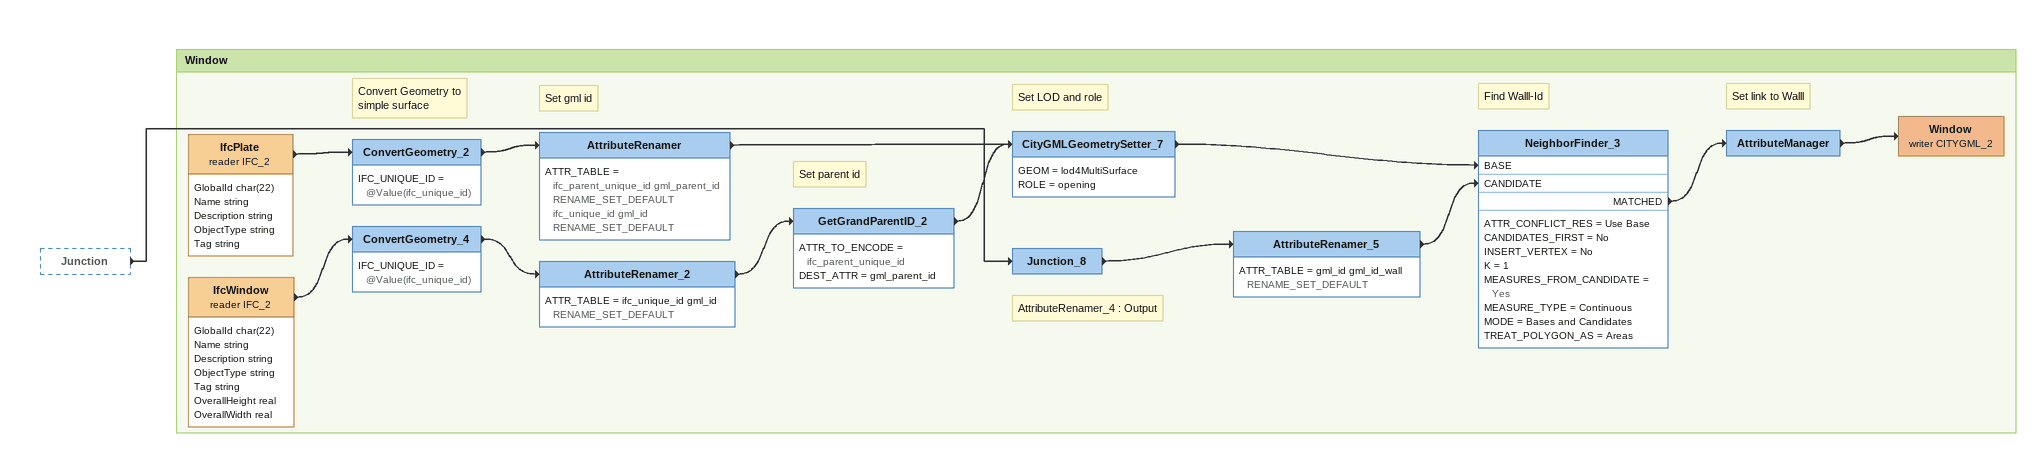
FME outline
Junction [outside]
    -> Junction_8

Bookmark: Window
IfcPlate (reader IFC_2)
    attributes: GlobalId char(22), Name string, Description string, ObjectType string, Tag string
    -> ConvertGeometry_2
Note: Convert Geometry to / simple surface
ConvertGeometry_2
    IFC_UNIQUE_ID = @Value(ifc_unique_id)
    -> AttributeRenamer
Note: Set gml id
AttributeRenamer
    ATTR_TABLE = ifc_parent_unique_id gml_parent_id RENAME_SET_DEFAULT  ifc_unique_id gml_id RENAME_SET_DEFAULT
    -> CityGMLGeometrySetter_7
IfcWindow (reader IFC_2)
    attributes: GlobalId char(22), Name string, Description string, ObjectType string, Tag string, OverallHeight real, OverallWidth real
    -> ConvertGeometry_4
ConvertGeometry_4
    IFC_UNIQUE_ID = @Value(ifc_unique_id)
    -> AttributeRenamer_2
AttributeRenamer_2
    ATTR_TABLE = ifc_unique_id gml_id RENAME_SET_DEFAULT
    -> GetGrandParentID_2
Note: Set parent id
GetGrandParentID_2
    ATTR_TO_ENCODE = ifc_parent_unique_id
    DEST_ATTR = gml_parent_id
    -> CityGMLGeometrySetter_7
Note: Set LOD and role
CityGMLGeometrySetter_7
    GEOM = lod4MultiSurface
    ROLE = opening
    -> NeighborFinder_3 [BASE]
Note: AttributeRenamer_4 : Output
Junction_8
    -> AttributeRenamer_5
AttributeRenamer_5
    ATTR_TABLE = gml_id gml_id_wall RENAME_SET_DEFAULT
    -> NeighborFinder_3 [CANDIDATE]
Note: Find Walll-Id
NeighborFinder_3
    ATTR_CONFLICT_RES = Use Base
    CANDIDATES_FIRST = No
    INSERT_VERTEX = No
    K = 1
    MEASURES_FROM_CANDIDATE = Yes
    MEASURE_TYPE = Continuous
    MODE = Bases and Candidates
    TREAT_POLYGON_AS = Areas
    MATCHED -> AttributeManager
Note: Set link to Walll
AttributeManager
    -> Window (writer CITYGML_2)
Window (writer CITYGML_2)
